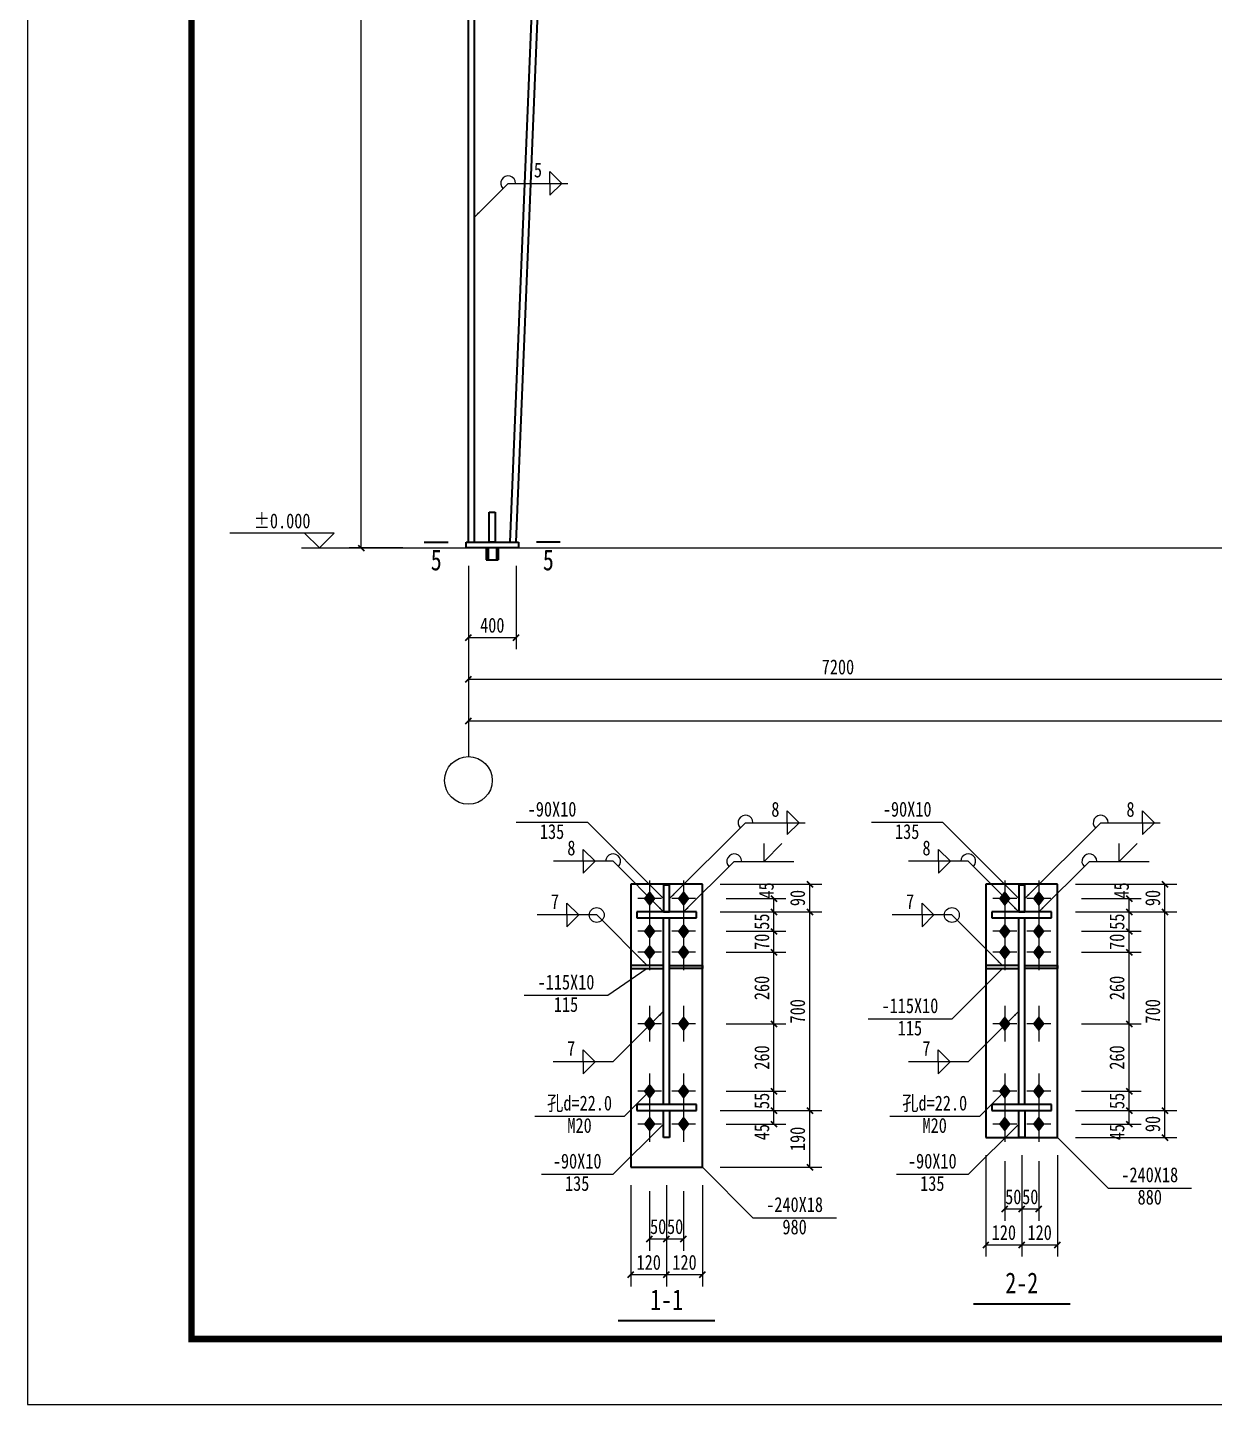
# Model space of a CAD drawing. Extents: x 32461 to 402082, y -617694 to 182569.
# Drawn here: x 287572 to 307475, y -500452 to -477352 of the extents above; entities that cross this region are included whole.
import ezdxf
from ezdxf.enums import TextEntityAlignment as Align

# ---------------------------------------------------------------- set-up
doc = ezdxf.new("R2010")
doc.units = 0
doc.header["$LTSCALE"] = 1000
doc.header["$MEASUREMENT"] = 0
doc.linetypes.add('线型6', pattern=[8.75, 5, -1.25, 1.25, -1.25])
doc.layers.get('0').update_dxf_attribs({"linetype": 'CONTINUOUS'})
doc.layers.add('PUB_TITLE', color=4, linetype='CONTINUOUS')
for name, color, linetype, lineweight in [('尺寸标注', 2, 'CONTINUOUS', 35), ('层10', 7, 'CONTINUOUS', 35), ('层1000', 2, 'CONTINUOUS', 35), ('层111', 9, '线型6', 25), ('层112', 9, 'CONTINUOUS', 25), ('层116', 1, 'CONTINUOUS', 35), ('层14', 2, 'CONTINUOUS', 35), ('柱子', 3, 'CONTINUOUS', 35), ('楼层标高', 9, 'CONTINUOUS', 25), ('焊缝标注', 9, 'CONTINUOUS', 25), ('螺栓孔标注', 9, 'CONTINUOUS', 25), ('钢板标注', 9, 'CONTINUOUS', 25)]:
    doc.layers.add(name, color=color, linetype=linetype, lineweight=lineweight)
doc.styles.add('宋体', font='')
doc.styles.get('宋体').set_extended_font_data('SimSun')

# ---------------------------------------------------------------- blocks, each defined once
blk = doc.blocks.new('BuiltIn_34')
at = {"layer": '层14'}
for p, q in [((-248.28, 302.28, 2), (-248.28, 307.28, 2)), ((-248.28, 307.28, 2), (-247.28, 307.28, 2)), ((-247.28, 307.28, 2), (-247.28, 302.28, 2)), ((-247.28, 302.28, 2), (-248.28, 302.28, 2))]:
    blk.add_line(p, q, dxfattribs=at)

msp = doc.modelspace()

# ---------------------------------------------------------------- hatches: boundary and pattern name
at = {"layer": '层10'}
for points in [[(298004, -491834.4), (297904, -491964.4), (298004, -492094.4), (298104, -491964.4), (298004, -491834.4)], [(298574, -491834.4), (298474, -491964.4), (298574, -492094.4), (298674, -491964.4), (298574, -491834.4)], [(303959.2, -491834.4), (303859.2, -491964.4), (303959.2, -492094.4), (304059.2, -491964.4), (303959.2, -491834.4)], [(304529.2, -491834.4), (304429.2, -491964.4), (304529.2, -492094.4), (304629.2, -491964.4), (304529.2, -491834.4)], [(298004, -492384.4), (297904, -492514.4), (298004, -492644.4), (298104, -492514.4), (298004, -492384.4)], [(298574, -492384.4), (298474, -492514.4), (298574, -492644.4), (298674, -492514.4), (298574, -492384.4)], [(303959.2, -492384.4), (303859.2, -492514.4), (303959.2, -492644.4), (304059.2, -492514.4), (303959.2, -492384.4)], [(304529.2, -492384.4), (304429.2, -492514.4), (304529.2, -492644.4), (304629.2, -492514.4), (304529.2, -492384.4)], [(298004, -492734.4), (297904, -492864.4), (298004, -492994.4), (298104, -492864.4), (298004, -492734.4)], [(298574, -492734.4), (298474, -492864.4), (298574, -492994.4), (298674, -492864.4), (298574, -492734.4)], [(303959.2, -492734.4), (303859.2, -492864.4), (303959.2, -492994.4), (304059.2, -492864.4), (303959.2, -492734.4)], [(304529.2, -492734.4), (304429.2, -492864.4), (304529.2, -492994.4), (304629.2, -492864.4), (304529.2, -492734.4)], [(298004, -493934.4), (297904, -494064.4), (298004, -494194.4), (298104, -494064.4), (298004, -493934.4)], [(298574, -493934.4), (298474, -494064.4), (298574, -494194.4), (298674, -494064.4), (298574, -493934.4)], [(303959.2, -493934.4), (303859.2, -494064.4), (303959.2, -494194.4), (304059.2, -494064.4), (303959.2, -493934.4)], [(304529.2, -493934.4), (304429.2, -494064.4), (304529.2, -494194.4), (304629.2, -494064.4), (304529.2, -493934.4)], [(298004, -495067), (297904, -495197), (298004, -495327), (298104, -495197), (298004, -495067)], [(298574, -495067), (298474, -495197), (298574, -495327), (298674, -495197), (298574, -495067)], [(303959.2, -495067), (303859.2, -495197), (303959.2, -495327), (304059.2, -495197), (303959.2, -495067)], [(304529.2, -495067), (304429.2, -495197), (304529.2, -495327), (304629.2, -495197), (304529.2, -495067)], [(298004, -495617), (297904, -495747), (298004, -495877), (298104, -495747), (298004, -495617)], [(298574, -495617), (298474, -495747), (298574, -495877), (298674, -495747), (298574, -495617)], [(303959.2, -495617), (303859.2, -495747), (303959.2, -495877), (304059.2, -495747), (303959.2, -495617)], [(304529.2, -495617), (304429.2, -495747), (304529.2, -495877), (304629.2, -495747), (304529.2, -495617)]]:
    msp.add_hatch(color=1, dxfattribs=at).paths.add_polyline_path(points)
at = {"layer": '焊缝标注'}
for points in [[(295065.5, -480531.3), (295146.9, -480471.2), (295125.7, -480450), (295065.5, -480531.3)], [(298339, -491964.4), (298420.4, -491904.4), (298399.2, -491883.1), (298339, -491964.4)], [(304294.2, -491964.4), (304375.5, -491904.4), (304354.3, -491883.1), (304294.2, -491964.4)], [(298239, -492189.4), (298179, -492108.1), (298157.8, -492129.2), (298239, -492189.4)], [(298574, -492189.4), (298655.4, -492129.4), (298634.2, -492108.1), (298574, -492189.4)], [(304194.2, -492189.4), (304134.2, -492108.1), (304113, -492129.2), (304194.2, -492189.4)], [(304529.2, -492189.4), (304610.5, -492129.4), (304589.3, -492108.1), (304529.2, -492189.4)], [(297964, -493089.4), (297904, -493008.1), (297882.8, -493029.2), (297964, -493089.4)], [(303919.2, -493089.4), (303859.2, -493008.1), (303838, -493029.2), (303919.2, -493089.4)], [(298239, -493855.7), (298157.6, -493915.7), (298178.8, -493936.9), (298239, -493855.7)], [(304194.2, -493855.7), (304112.8, -493915.7), (304133.9, -493936.9), (304194.2, -493855.7)]]:
    msp.add_hatch(color=256, dxfattribs=at).paths.add_polyline_path(points)

# ---------------------------------------------------------------- linework, layer by layer
msp.add_line((293415.5, -486083.2, -988), (383100.8, -486083.2, -988))
at = {"layer": 'PUB_TITLE'}
msp.add_lwpolyline([(287572.4, -500451.9), (402082.4, -500451.9), (402082.4, -454251.9), (287572.4, -454251.9)], close=True, dxfattribs=at)
at = {"layer": 'PUB_TITLE', "const_width": 110}
msp.add_lwpolyline([(290322.4, -499351.9), (400982.4, -499351.9), (400982.4, -455351.9), (290322.4, -455351.9)], close=True, dxfattribs=at)
at = {"layer": '尺寸标注', "lineweight": 9}
for p, q in [((293165.5, -486083.2, -988), (293165.5, -464082.2, -988)), ((293865.5, -486083.2, -988), (292965.5, -486083.2, -988)), ((294965.5, -486383.2, -988), (294965.5, -487783.2, -988)), ((294965.5, -486383.2, -988), (294965.5, -488483.2, -988)), ((294965.5, -486383.2, -988), (294965.5, -489183.2, -988)), ((295765.5, -486383.2, -988), (295765.5, -487783.2, -988)), ((294965.5, -487583.2, -988), (295765.5, -487583.2, -988)), ((294965.5, -488283.2, -988), (337965.5, -488283.2, -988)), ((294965.5, -488983.2, -988), (380965.5, -488983.2, -988)), ((299189, -491722), (300889, -491722)), ((300689, -492189.4), (300689, -491722)), ((305144.2, -491722, 100), (306844.2, -491722, 100)), ((306644.2, -492189.4, 100), (306644.2, -491722, 100)), ((299289, -491964.4), (300289, -491964.4)), ((300089, -492189.4), (300089, -491964.4)), ((305244.2, -491964.4, 100), (306244.2, -491964.4, 100)), ((306044.2, -492189.4, 100), (306044.2, -491964.4, 100)), ((299189, -492189.4), (300889, -492189.4)), ((299189, -492189.4), (300889, -492189.4)), ((299289, -492189.4), (300289, -492189.4)), ((299289, -492189.4), (300289, -492189.4)), ((300089, -492514.4), (300089, -492189.4)), ((300689, -495522), (300689, -492189.4)), ((305144.2, -492189.4, 100), (306844.2, -492189.4, 100)), ((305144.2, -492189.4, 100), (306844.2, -492189.4, 100)), ((305244.2, -492189.4, 100), (306244.2, -492189.4, 100)), ((305244.2, -492189.4, 100), (306244.2, -492189.4, 100)), ((306044.2, -492514.4, 100), (306044.2, -492189.4, 100)), ((306644.2, -495522, 100), (306644.2, -492189.4, 100)), ((299289, -492514.4), (300289, -492514.4)), ((299289, -492514.4), (300289, -492514.4)), ((300089, -492864.4), (300089, -492514.4)), ((305244.2, -492514.4, 100), (306244.2, -492514.4, 100)), ((305244.2, -492514.4, 100), (306244.2, -492514.4, 100)), ((306044.2, -492864.4, 100), (306044.2, -492514.4, 100)), ((299289, -492864.4), (300289, -492864.4)), ((299289, -492864.4), (300289, -492864.4)), ((300089, -494064.4), (300089, -492864.4)), ((305244.2, -492864.4, 100), (306244.2, -492864.4, 100)), ((305244.2, -492864.4, 100), (306244.2, -492864.4, 100)), ((306044.2, -494064.4, 100), (306044.2, -492864.4, 100)), ((299289, -494064.4), (300289, -494064.4)), ((299289, -494064.4), (300289, -494064.4)), ((300089, -495197), (300089, -494064.4)), ((305244.2, -494064.4, 100), (306244.2, -494064.4, 100)), ((305244.2, -494064.4, 100), (306244.2, -494064.4, 100)), ((306044.2, -495197, 100), (306044.2, -494064.4, 100)), ((299289, -495197), (300289, -495197)), ((299289, -495197), (300289, -495197)), ((300089, -495522), (300089, -495197)), ((305244.2, -495197, 100), (306244.2, -495197, 100)), ((305244.2, -495197, 100), (306244.2, -495197, 100)), ((306044.2, -495522, 100), (306044.2, -495197, 100)), ((299189, -495522), (300889, -495522)), ((299189, -495522), (300889, -495522)), ((299289, -495522), (300289, -495522)), ((299289, -495522), (300289, -495522)), ((300089, -495747), (300089, -495522)), ((300689, -496472), (300689, -495522)), ((305144.2, -495522, 100), (306844.2, -495522, 100)), ((305144.2, -495522, 100), (306844.2, -495522, 100)), ((305244.2, -495522, 100), (306244.2, -495522, 100)), ((305244.2, -495522, 100), (306244.2, -495522, 100)), ((306044.2, -495747, 100), (306044.2, -495522, 100)), ((306644.2, -495972, 100), (306644.2, -495522, 100)), ((299289, -495747), (300289, -495747)), ((305244.2, -495747, 100), (306244.2, -495747, 100)), ((305144.2, -495972, 100), (306844.2, -495972, 100)), ((303644.2, -496272, 100), (303644.2, -497972, 100)), ((303959.2, -496372, 100), (303959.2, -497372, 100)), ((304244.2, -496272, 100), (304244.2, -497972, 100)), ((304244.2, -496272, 100), (304244.2, -497972, 100)), ((304244.2, -496372, 100), (304244.2, -497372, 100)), ((304244.2, -496372, 100), (304244.2, -497372, 100)), ((304529.2, -496372, 100), (304529.2, -497372, 100)), ((304844.2, -496272, 100), (304844.2, -497972, 100)), ((299189, -496472), (300889, -496472)), ((297689, -496772), (297689, -498472)), ((298004, -496872), (298004, -497872)), ((298289, -496772), (298289, -498472)), ((298289, -496772), (298289, -498472)), ((298289, -496872), (298289, -497872)), ((298289, -496872), (298289, -497872)), ((298574, -496872), (298574, -497872)), ((298889, -496772), (298889, -498472)), ((303959.2, -497172, 100), (304244.2, -497172, 100)), ((304244.2, -497172, 100), (304529.2, -497172, 100)), ((298004, -497672), (298289, -497672)), ((298289, -497672), (298574, -497672)), ((303644.2, -497772, 100), (304244.2, -497772, 100)), ((304244.2, -497772, 100), (304844.2, -497772, 100)), ((297689, -498272), (298289, -498272)), ((298289, -498272), (298889, -498272))]:
    msp.add_line(p, q, dxfattribs=at)
at = {"layer": '尺寸标注', "lineweight": 35}
for p, q in [((293115.5, -486033.2, -988), (293215.5, -486133.2, -988)), ((294915.5, -487633.2, -988), (295015.5, -487533.2, -988)), ((295715.5, -487633.2, -988), (295815.5, -487533.2, -988)), ((294915.5, -488333.2, -988), (295015.5, -488233.2, -988)), ((294915.5, -489033.2, -988), (295015.5, -488933.2, -988)), ((300639, -491672), (300739, -491772)), ((306594.2, -491672, 100), (306694.2, -491772, 100)), ((300039, -491914.4), (300139, -492014.4)), ((305994.2, -491914.4, 100), (306094.2, -492014.4, 100)), ((300039, -492139.4), (300139, -492239.4)), ((300039, -492139.4), (300139, -492239.4)), ((300639, -492139.4), (300739, -492239.4)), ((300639, -492139.4), (300739, -492239.4)), ((305994.2, -492139.4, 100), (306094.2, -492239.4, 100)), ((305994.2, -492139.4, 100), (306094.2, -492239.4, 100)), ((306594.2, -492139.4, 100), (306694.2, -492239.4, 100)), ((306594.2, -492139.4, 100), (306694.2, -492239.4, 100)), ((300039, -492464.4), (300139, -492564.4)), ((300039, -492464.4), (300139, -492564.4)), ((305994.2, -492464.4, 100), (306094.2, -492564.4, 100)), ((305994.2, -492464.4, 100), (306094.2, -492564.4, 100)), ((300039, -492814.4), (300139, -492914.4)), ((300039, -492814.4), (300139, -492914.4)), ((305994.2, -492814.4, 100), (306094.2, -492914.4, 100)), ((305994.2, -492814.4, 100), (306094.2, -492914.4, 100)), ((300039, -494014.4), (300139, -494114.4)), ((300039, -494014.4), (300139, -494114.4)), ((305994.2, -494014.4, 100), (306094.2, -494114.4, 100)), ((305994.2, -494014.4, 100), (306094.2, -494114.4, 100)), ((300039, -495147), (300139, -495247)), ((300039, -495147), (300139, -495247)), ((305994.2, -495147, 100), (306094.2, -495247, 100)), ((305994.2, -495147, 100), (306094.2, -495247, 100)), ((300039, -495472), (300139, -495572)), ((300039, -495472), (300139, -495572)), ((300639, -495472), (300739, -495572)), ((300639, -495472), (300739, -495572)), ((305994.2, -495472, 100), (306094.2, -495572, 100)), ((305994.2, -495472, 100), (306094.2, -495572, 100)), ((306594.2, -495472, 100), (306694.2, -495572, 100)), ((306594.2, -495472, 100), (306694.2, -495572, 100)), ((300039, -495697), (300139, -495797)), ((305994.2, -495697, 100), (306094.2, -495797, 100)), ((306594.2, -495922, 100), (306694.2, -496022, 100)), ((300639, -496422), (300739, -496522)), ((303909.2, -497222, 100), (304009.2, -497122, 100)), ((304194.2, -497222, 100), (304294.2, -497122, 100)), ((304194.2, -497222, 100), (304294.2, -497122, 100)), ((304479.2, -497222, 100), (304579.2, -497122, 100)), ((297954, -497722), (298054, -497622)), ((298239, -497722), (298339, -497622)), ((298239, -497722), (298339, -497622)), ((298524, -497722), (298624, -497622)), ((303594.2, -497822, 100), (303694.2, -497722, 100)), ((304194.2, -497822, 100), (304294.2, -497722, 100)), ((304194.2, -497822, 100), (304294.2, -497722, 100)), ((304794.2, -497822, 100), (304894.2, -497722, 100)), ((297639, -498322), (297739, -498222)), ((298239, -498322), (298339, -498222)), ((298239, -498322), (298339, -498222)), ((298839, -498322), (298939, -498222))]:
    msp.add_line(p, q, dxfattribs=at)
at = {"layer": '尺寸标注', "color": 3, "lineweight": 35}
for p, q in [((298789, -492189.4), (297789, -492189.4)), ((297789, -492189.4), (297789, -492289.4)), ((298789, -492289.4), (298789, -492189.4)), ((304744.2, -492189.4, 100), (303744.2, -492189.4, 100)), ((303744.2, -492189.4, 100), (303744.2, -492289.4, 100)), ((304744.2, -492289.4, 100), (304744.2, -492189.4, 100)), ((297789, -492289.4), (298789, -492289.4)), ((298239, -495422), (298239, -492289.4)), ((298339, -495422), (298339, -492289.4)), ((303744.2, -492289.4, 100), (304744.2, -492289.4, 100)), ((304194.2, -495422, 100), (304194.2, -492289.4, 100)), ((304294.2, -495422, 100), (304294.2, -492289.4, 100)), ((298789, -495422), (297789, -495422)), ((297789, -495422), (297789, -495522)), ((298789, -495522), (298789, -495422)), ((304744.2, -495422, 100), (303744.2, -495422, 100)), ((303744.2, -495422, 100), (303744.2, -495522, 100)), ((304744.2, -495522, 100), (304744.2, -495422, 100)), ((297789, -495522), (298789, -495522)), ((303744.2, -495522, 100), (304744.2, -495522, 100))]:
    msp.add_line(p, q, dxfattribs=at)
at = {"layer": '层10'}
for p, q in [((294225.5, -485983.2, -988), (294625.5, -485983.2, -988)), ((296505.5, -485983.2, -988), (296105.5, -485983.2, -988)), ((303434.2, -498762, 100), (305054.2, -498762, 100)), ((297479, -499044.6), (299099, -499044.6))]:
    msp.add_line(p, q, dxfattribs=at)
at = {"layer": '层10', "color": 9, "lineweight": 25}
for p, q in [((298004, -491664.4), (298004, -492264.4)), ((298574, -491664.4), (298574, -492264.4)), ((303959.2, -491664.4, 100), (303959.2, -492264.4, 100)), ((304529.2, -491664.4, 100), (304529.2, -492264.4, 100)), ((298204, -491964.4), (297804, -491964.4)), ((298774, -491964.4), (298374, -491964.4)), ((304159.2, -491964.4, 100), (303759.2, -491964.4, 100)), ((304729.2, -491964.4, 100), (304329.2, -491964.4, 100)), ((298004, -492214.4), (298004, -492814.4)), ((298574, -492214.4), (298574, -492814.4)), ((303959.2, -492214.4, 100), (303959.2, -492814.4, 100)), ((304529.2, -492214.4, 100), (304529.2, -492814.4, 100)), ((298204, -492514.4), (297804, -492514.4)), ((298004, -492564.4), (298004, -493164.4)), ((298774, -492514.4), (298374, -492514.4)), ((298574, -492564.4), (298574, -493164.4)), ((304159.2, -492514.4, 100), (303759.2, -492514.4, 100)), ((303959.2, -492564.4, 100), (303959.2, -493164.4, 100)), ((304729.2, -492514.4, 100), (304329.2, -492514.4, 100)), ((304529.2, -492564.4, 100), (304529.2, -493164.4, 100)), ((298204, -492864.4), (297804, -492864.4)), ((298774, -492864.4), (298374, -492864.4)), ((304159.2, -492864.4, 100), (303759.2, -492864.4, 100)), ((304729.2, -492864.4, 100), (304329.2, -492864.4, 100)), ((298004, -493764.4), (298004, -494364.4)), ((298574, -493764.4), (298574, -494364.4)), ((303959.2, -493764.4, 100), (303959.2, -494364.4, 100)), ((304529.2, -493764.4, 100), (304529.2, -494364.4, 100)), ((298204, -494064.4), (297804, -494064.4)), ((298774, -494064.4), (298374, -494064.4)), ((304159.2, -494064.4, 100), (303759.2, -494064.4, 100)), ((304729.2, -494064.4, 100), (304329.2, -494064.4, 100)), ((298004, -494897), (298004, -495497)), ((298574, -494897), (298574, -495497)), ((303959.2, -494897, 100), (303959.2, -495497, 100)), ((304529.2, -494897, 100), (304529.2, -495497, 100)), ((298204, -495197), (297804, -495197)), ((298774, -495197), (298374, -495197)), ((304159.2, -495197, 100), (303759.2, -495197, 100)), ((304729.2, -495197, 100), (304329.2, -495197, 100)), ((298004, -495447), (298004, -496047)), ((298574, -495447), (298574, -496047)), ((303959.2, -495447, 100), (303959.2, -496047, 100)), ((304529.2, -495447, 100), (304529.2, -496047, 100)), ((298204, -495747), (297804, -495747)), ((298774, -495747), (298374, -495747)), ((304159.2, -495747, 100), (303759.2, -495747, 100)), ((304729.2, -495747, 100), (304329.2, -495747, 100))]:
    msp.add_line(p, q, dxfattribs=at)
at = {"layer": '层1000'}
for p, q in [((298889, -491722), (297689, -491722)), ((297689, -491722), (297689, -496472)), ((298339, -491739.4), (298239, -491739.4)), ((298239, -491739.4), (298239, -492189.4)), ((298339, -492189.4), (298339, -491739.4)), ((298889, -496472), (298889, -491722)), ((304844.2, -491722, 100), (303644.2, -491722, 100)), ((303644.2, -491722, 100), (303644.2, -495972, 100)), ((304294.2, -491739.4, 100), (304194.2, -491739.4, 100)), ((304194.2, -491739.4, 100), (304194.2, -492189.4, 100)), ((304294.2, -492189.4, 100), (304294.2, -491739.4, 100)), ((304844.2, -495972, 100), (304844.2, -491722, 100)), ((298239, -492189.4), (298339, -492189.4)), ((304194.2, -492189.4, 100), (304294.2, -492189.4, 100)), ((298239, -493089.4), (297689, -493089.4)), ((297689, -493089.4), (297689, -493139.4)), ((297689, -493139.4), (298239, -493139.4)), ((298239, -493139.4), (298239, -493089.4)), ((298339, -493089.4), (298889, -493089.4)), ((298339, -493139.4), (298339, -493089.4)), ((298889, -493139.4), (298339, -493139.4)), ((298889, -493089.4), (298889, -493139.4)), ((304194.2, -493089.4, 100), (303644.2, -493089.4, 100)), ((303644.2, -493089.4, 100), (303644.2, -493139.4, 100)), ((303644.2, -493139.4, 100), (304194.2, -493139.4, 100)), ((304194.2, -493139.4, 100), (304194.2, -493089.4, 100)), ((304294.2, -493089.4, 100), (304844.2, -493089.4, 100)), ((304294.2, -493139.4, 100), (304294.2, -493089.4, 100)), ((304844.2, -493139.4, 100), (304294.2, -493139.4, 100)), ((304844.2, -493089.4, 100), (304844.2, -493139.4, 100)), ((298239, -495522), (298339, -495522)), ((298239, -495972), (298239, -495522)), ((298339, -495522), (298339, -495972)), ((304194.2, -495522, 100), (304294.2, -495522, 100)), ((304194.2, -495972, 100), (304194.2, -495522, 100)), ((304294.2, -495522, 100), (304294.2, -495972, 100)), ((298339, -495972), (298239, -495972)), ((303644.2, -495972, 100), (304844.2, -495972, 100)), ((304294.2, -495972, 100), (304194.2, -495972, 100)), ((297689, -496472), (298889, -496472))]:
    msp.add_line(p, q, dxfattribs=at)
at = {"layer": '层111'}
msp.add_line((294965.5, -486487.2, -988), (294965.5, -489583.2, -988), dxfattribs=at)
at = {"layer": '层112'}
msp.add_circle((294965.5, -489983.2, -988), 400, dxfattribs=at)
at = {"layer": '层116'}
for p, q in [((295265.5, -486083.2, -988), (295265.5, -486283.2, -988)), ((295295.5, -486083.2, -988), (295295.5, -486283.2, -988)), ((295435.5, -486083.2, -988), (295435.5, -486283.2, -988)), ((295465.5, -486083.2, -988), (295465.5, -486283.2, -988)), ((295265.5, -486283.2, -988), (295465.5, -486283.2, -988))]:
    msp.add_line(p, q, dxfattribs=at)
at = {"layer": '层14'}
for p, q in [((294925.5, -486083.2, -988), (294925.5, -485983.2, -988)), ((294925.5, -485983.2, -988), (295805.5, -485983.2, -988)), ((295805.5, -485983.2, -988), (295805.5, -486083.2, -988)), ((295805.5, -486083.2, -988), (294925.5, -486083.2, -988))]:
    msp.add_line(p, q, dxfattribs=at)
at = {"layer": '柱子'}
for p, q in [((294965.5, -485983.2, -988), (294965.5, -464183.5, -988)), ((295065.5, -485983.2, -988), (295065.5, -464175.5, -988)), ((295665.4, -485983.2, -988), (296500, -465654.6, -988)), ((295765.5, -485983.2, -988), (296600, -465654.6, -988))]:
    msp.add_line(p, q, dxfattribs=at)
at = {"layer": '楼层标高'}
for p, q in [((292715.5, -485833.2, -988), (290965.5, -485833.2, -988)), ((292465.5, -486083.2, -988), (292215.5, -485833.2, -988)), ((292465.5, -486083.2, -988), (292715.5, -485833.2, -988)), ((292165.5, -486083.2, -988), (293715.5, -486083.2, -988))]:
    msp.add_line(p, q, dxfattribs=at)
at = {"layer": '焊缝标注'}
for p, q in [((296331.4, -479765.8, -988), (296531.4, -479965.8, -988)), ((296331.4, -479965.8, -988), (296331.4, -479765.8, -988)), ((295065.5, -480531.3, -988), (295631.4, -479965.8, -988)), ((295631.4, -479965.8, -988), (296631.4, -479965.8, -988)), ((296331.4, -480165.8, -988), (296531.4, -479965.8, -988)), ((296331.4, -479965.8, -988), (296331.4, -480165.8, -988)), ((300312.3, -490492.2), (300512.3, -490692.2)), ((300312.3, -490692.2), (300312.3, -490492.2)), ((306267.5, -490492.2, 100), (306467.5, -490692.2, 100)), ((306267.5, -490692.2, 100), (306267.5, -490492.2, 100)), ((298339, -491964.4), (299612.3, -490692.2)), ((299612.3, -490692.2), (300612.3, -490692.2)), ((300312.3, -490892.2), (300512.3, -490692.2)), ((300312.3, -490692.2), (300312.3, -490892.2)), ((304294.2, -491964.4, 100), (305567.5, -490692.2, 100)), ((305567.5, -490692.2, 100), (306567.5, -490692.2, 100)), ((306267.5, -490892.2, 100), (306467.5, -490692.2, 100)), ((306267.5, -490692.2, 100), (306267.5, -490892.2, 100)), ((299922.9, -491341.2), (299922.9, -491041.2)), ((299922.9, -491341.2), (300222.9, -491041.2)), ((305878.1, -491341.2, 100), (305878.1, -491041.2, 100)), ((305878.1, -491341.2, 100), (306178.1, -491041.2, 100)), ((297091.5, -491339.9), (296891.5, -491139.9)), ((296891.5, -491339.9), (296891.5, -491139.9)), ((303046.7, -491339.9, 100), (302846.7, -491139.9, 100)), ((302846.7, -491339.9, 100), (302846.7, -491139.9, 100)), ((297391.5, -491339.9), (296391.5, -491339.9)), ((297091.5, -491339.9), (296891.5, -491539.9)), ((296891.5, -491339.9), (296891.5, -491539.9)), ((298239, -492189.4), (297391.5, -491339.9)), ((298574, -492189.4), (299422.9, -491341.2)), ((299422.9, -491341.2), (300422.9, -491341.2)), ((303346.7, -491339.9, 100), (302346.7, -491339.9, 100)), ((303046.7, -491339.9, 100), (302846.7, -491539.9, 100)), ((302846.7, -491339.9, 100), (302846.7, -491539.9, 100)), ((304194.2, -492189.4, 100), (303346.7, -491339.9, 100)), ((304529.2, -492189.4, 100), (305378.1, -491341.2, 100)), ((305378.1, -491341.2, 100), (306378.1, -491341.2, 100)), ((297116.5, -492239.9), (296116.5, -492239.9)), ((296816.5, -492239.9), (296616.5, -492039.9)), ((296616.5, -492239.9), (296616.5, -492039.9)), ((296816.5, -492239.9), (296616.5, -492439.9)), ((296616.5, -492239.9), (296616.5, -492439.9)), ((297964, -493089.4), (297116.5, -492239.9)), ((303071.7, -492239.9, 100), (302071.7, -492239.9, 100)), ((302771.7, -492239.9, 100), (302571.7, -492039.9, 100)), ((302571.7, -492239.9, 100), (302571.7, -492039.9, 100)), ((302771.7, -492239.9, 100), (302571.7, -492439.9, 100)), ((302571.7, -492239.9, 100), (302571.7, -492439.9, 100)), ((303919.2, -493089.4, 100), (303071.7, -492239.9, 100)), ((298239, -493855.7), (297388.8, -494702.6)), ((304194.2, -493855.7, 100), (303344, -494702.6, 100)), ((297088.8, -494702.6), (296888.8, -494502.6)), ((296888.8, -494702.6), (296888.8, -494502.6)), ((303044, -494702.6, 100), (302844, -494502.6, 100)), ((302844, -494702.6, 100), (302844, -494502.6, 100)), ((297388.8, -494702.6), (296388.8, -494702.6)), ((297088.8, -494702.6), (296888.8, -494902.6)), ((296888.8, -494702.6), (296888.8, -494902.6)), ((303344, -494702.6, 100), (302344, -494702.6, 100)), ((303044, -494702.6, 100), (302844, -494902.6, 100)), ((302844, -494702.6, 100), (302844, -494902.6, 100))]:
    msp.add_line(p, q, dxfattribs=at)
for centre in [(297116.5, -492239.9), (303071.7, -492239.9, 100)]:
    msp.add_circle(centre, 125, dxfattribs=at)
for centre, start, end in [((295631.4, -479965.8, -988), 0, 224.97719), ((299612.3, -490692.2), 0, 224.97719), ((305567.5, -490692.2, 100), 0, 224.97719), ((297391.5, -491339.9), 314.93155, 180), ((299422.9, -491341.2), 0, 224.97719), ((303346.7, -491339.9, 100), 314.93155, 180), ((305378.1, -491341.2, 100), 0, 224.97719)]:
    msp.add_arc(centre, 125, start, end, dxfattribs=at)
at = {"layer": '螺栓孔标注'}
for p, q in [((298004, -495197), (297578.9, -495620.4)), ((303959.2, -495197, 100), (303534.1, -495620.4, 100)), ((297578.9, -495620.4), (296078.9, -495620.4)), ((303534.1, -495620.4, 100), (302034.1, -495620.4, 100))]:
    msp.add_line(p, q, dxfattribs=at)
at = {"layer": '螺栓孔标注', "linetype": 'Continuous', "const_width": 10}
for points in [[(298009, -495197, 1), (297999, -495197, 1)], [(303964.2, -495197, 1), (303954.2, -495197, 1)]]:
    msp.add_lwpolyline(points, format="xyb", close=True, dxfattribs=at)
at = {"layer": '钢板标注'}
for p, q in [((296967.8, -490690.1), (295767.8, -490690.1)), ((298239, -491964.4), (296967.8, -490690.1)), ((302922.9, -490690.1, 100), (301722.9, -490690.1, 100)), ((304194.2, -491964.4, 100), (302922.9, -490690.1, 100)), ((297964, -493139.4), (297301.5, -493590.6)), ((303919.2, -493139.4, 100), (303069, -493986.3, 100)), ((297301.5, -493590.6), (295901.5, -493590.6)), ((303069, -493986.3, 100), (301669, -493986.3, 100)), ((298239, -495747), (297388.8, -496593.8)), ((304194.2, -495747, 100), (303344, -496593.8, 100)), ((304844.2, -495972, 100), (305690.4, -496822.9, 100)), ((297388.8, -496593.8), (296188.8, -496593.8)), ((298889, -496472), (299735.2, -497322.9)), ((303344, -496593.8, 100), (302144, -496593.8, 100)), ((305690.4, -496822.9, 100), (307090.4, -496822.9, 100)), ((299735.2, -497322.9), (301135.2, -497322.9))]:
    msp.add_line(p, q, dxfattribs=at)
at = {"layer": '钢板标注', "linetype": 'Continuous', "const_width": 10}
for points in [[(298244, -491964.4, 1), (298234, -491964.4, 1)], [(304199.2, -491964.4, 1), (304189.2, -491964.4, 1)], [(297969, -493139.4, 1), (297959, -493139.4, 1)], [(303924.2, -493139.4, 1), (303914.2, -493139.4, 1)], [(298244, -495747, 1), (298234, -495747, 1)], [(304199.2, -495747, 1), (304189.2, -495747, 1)], [(304849.2, -495972, 1), (304839.2, -495972, 1)], [(298894, -496472, 1), (298884, -496472, 1)]]:
    msp.add_lwpolyline(points, format="xyb", close=True, dxfattribs=at)

# ---------------------------------------------------------------- block references
at = {"layer": '层14', "xscale": 100, "yscale": 100, "zscale": 100}
msp.add_blockref('BuiltIn_34', (320143.7, -516211.6, -1188), dxfattribs=at)

# ---------------------------------------------------------------- texts
at = {"layer": '尺寸标注', "style": '宋体', "width": 0.8}
for s, p in [('400', (295365.5, -487578.2, -988)), ('7200', (301161.7, -488278.2, -988)), ('50', (304101.7, -497167, 100)), ('50', (304386.7, -497167, 100)), ('50', (298146.5, -497667)), ('50', (298431.5, -497667)), ('120', (303944.2, -497767, 100)), ('120', (304544.2, -497767, 100)), ('120', (297989, -498267)), ('120', (298589, -498267))]:
    msp.add_text(s, height=250, dxfattribs=at).set_placement(p, align=Align.BOTTOM_CENTER)
for p in [(300084, -491964.4), (306039.2, -491964.4, 100)]:
    msp.add_text('45', height=250, rotation=90, dxfattribs=at).set_placement(p)
for s, p in [('90', (300684, -491955.7)), ('90', (306639.2, -491955.7, 100)), ('55', (300084, -492351.9)), ('55', (306039.2, -492351.9, 100)), ('70', (300084, -492689.4)), ('70', (306039.2, -492689.4, 100)), ('260', (300084, -493464.4)), ('260', (306039.2, -493464.4, 100)), ('700', (300684, -493855.7)), ('700', (306639.2, -493855.7, 100)), ('260', (300084, -494630.7)), ('260', (306039.2, -494630.7, 100)), ('55', (300084, -495359.5)), ('55', (306039.2, -495359.5, 100)), ('90', (306639.2, -495747, 100)), ('190', (300684, -495997))]:
    msp.add_text(s, height=250, rotation=90, dxfattribs=at).set_placement(p, align=Align.BOTTOM_CENTER)
for p in [(300084, -495747), (306039.2, -495747, 100)]:
    msp.add_text('45', height=250, rotation=90, dxfattribs=at).set_placement(p, align=Align.BOTTOM_RIGHT)
at = {"layer": '层10', "style": '宋体', "width": 0.771429}
for s, p in [('5', (294425.5, -486283.2, -988)), ('5', (296305.5, -486283.2, -988)), ('2-2', (304244.2, -498412, 100)), ('1-1', (298289, -498694.6))]:
    msp.add_text(s, height=350, dxfattribs=at).set_placement(p, align=Align.MIDDLE_CENTER)
at = {"layer": '楼层标高', "style": '宋体', "width": 0.8}
msp.add_text('±0.000', height=250, dxfattribs=at).set_placement((291840.5, -485828.2, -988), align=Align.BOTTOM_CENTER)
at = {"layer": '焊缝标注', "style": '宋体', "width": 0.8}
for s, p in [('5', (296131.4, -479940.8, -988)), ('8', (300112.3, -490667.2)), ('8', (306067.5, -490667.2, 100)), ('8', (296691.5, -491314.9)), ('8', (302646.7, -491314.9, 100)), ('7', (296416.5, -492214.9)), ('7', (302371.7, -492214.9, 100)), ('7', (296688.8, -494677.6)), ('7', (302644, -494677.6, 100))]:
    msp.add_text(s, height=250, dxfattribs=at).set_placement(p, align=Align.BOTTOM_CENTER)
at = {"layer": '螺栓孔标注', "style": '宋体', "width": 0.8}
for p in [(296828.9, -495595.4), (302784.1, -495595.4, 100)]:
    msp.add_text('孔d=22.0', height=250, dxfattribs=at).set_placement(p, align=Align.BOTTOM_CENTER)
for p in [(296828.9, -495645.4), (302784.1, -495645.4, 100)]:
    msp.add_text('M20', height=250, dxfattribs=at).set_placement(p, align=Align.TOP_CENTER)
at = {"layer": '钢板标注', "style": '宋体', "width": 0.8}
for s, p in [('-90X10', (296367.8, -490665.1)), ('-90X10', (302322.9, -490665.1, 100)), ('-115X10', (296601.5, -493565.6)), ('-115X10', (302369, -493961.3, 100)), ('-90X10', (296788.8, -496568.8)), ('-90X10', (302744, -496568.8, 100)), ('-240X18', (306390.4, -496797.9, 100)), ('-240X18', (300435.2, -497297.9))]:
    msp.add_text(s, height=250, dxfattribs=at).set_placement(p, align=Align.BOTTOM_CENTER)
for s, p in [('135', (296367.8, -490715.1)), ('135', (302322.9, -490715.1, 100)), ('115', (296601.5, -493615.6)), ('115', (302369, -494011.3, 100)), ('135', (296788.8, -496618.8)), ('135', (302744, -496618.8, 100)), ('880', (306390.4, -496847.9, 100)), ('980', (300435.2, -497347.9))]:
    msp.add_text(s, height=250, dxfattribs=at).set_placement(p, align=Align.TOP_CENTER)

doc.saveas('drawing.dxf')
